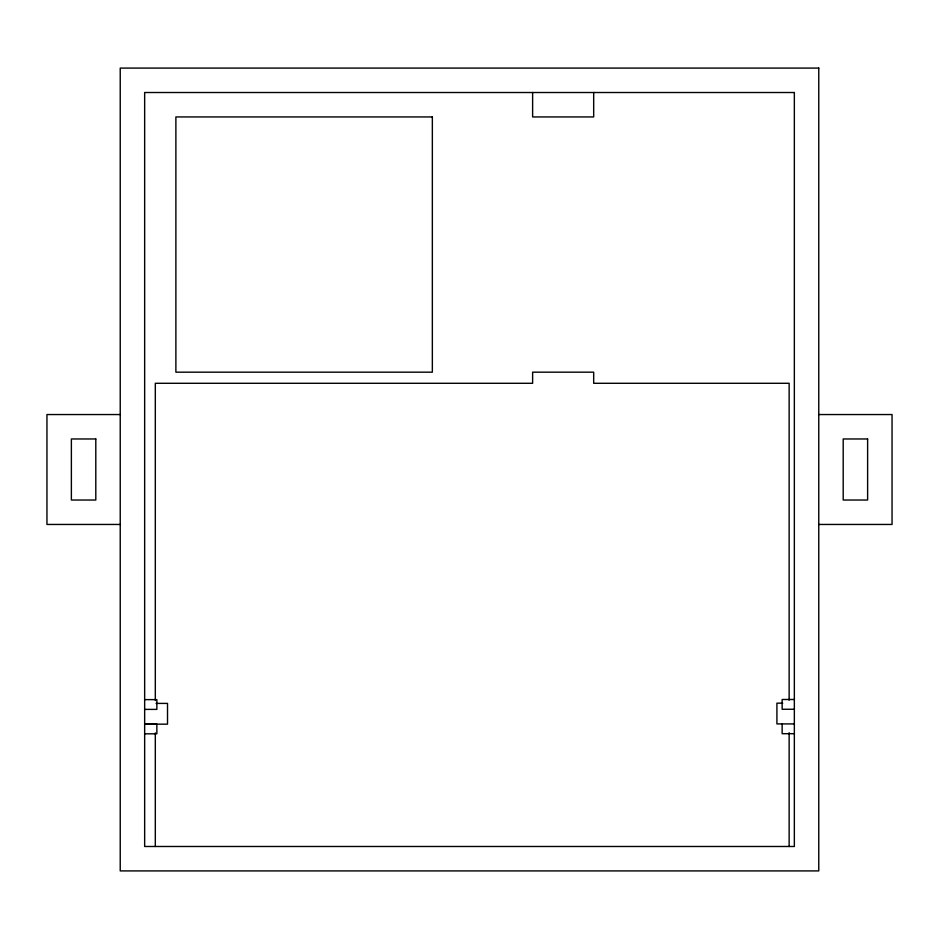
<?xml version="1.0" encoding="UTF-8"?>
<svg xmlns="http://www.w3.org/2000/svg" width="939" height="939" viewBox="0 0 939 939"><rect width="100%" height="100%" fill="white"/><g stroke="black" fill="none" stroke-linecap="round" stroke-linejoin="round"><path stroke-width="1.41" d="M120.227 414.545L46.95 414.545L46.95 524.455L120.227 524.455M818.773 414.545L892.05 414.545L892.05 524.455L818.773 524.455M144.653 699.614L156.86 699.614L156.86 709.391L144.653 709.391M794.347 699.485L782.14 699.485L782.14 709.262L794.347 709.262M782.727 703.158L776.917 703.158L776.917 723.922L794.347 723.91M156.085 703.405L167.518 703.405L167.518 724.169L144.653 724.169M144.653 724.039L156.86 724.039L156.86 733.817L144.653 733.817M794.347 733.688L782.14 733.688L782.14 723.91M789.136 700.236L789.136 383.288L593.683 383.288L593.683 372.173L532.624 372.173L532.624 383.288L155.311 383.288L155.311 700.482M789.136 732.666L789.136 846.485M593.683 92.515L593.683 116.941L532.624 116.941L532.624 92.515M155.311 732.901L155.311 846.485M818.773 68.089L120.227 68.089L120.227 870.911L818.773 870.911L818.773 68.089M794.347 92.515L144.653 92.515L144.653 846.485L794.347 846.485L794.347 92.515M432.351 116.941L175.886 116.941L175.886 372.173L432.351 372.173L432.351 116.941M95.801 438.971L71.376 438.971L71.376 500.029L95.801 500.029L95.801 438.971M867.624 438.971L843.199 438.971L843.199 500.029L867.624 500.029L867.624 438.971"/></g></svg>
